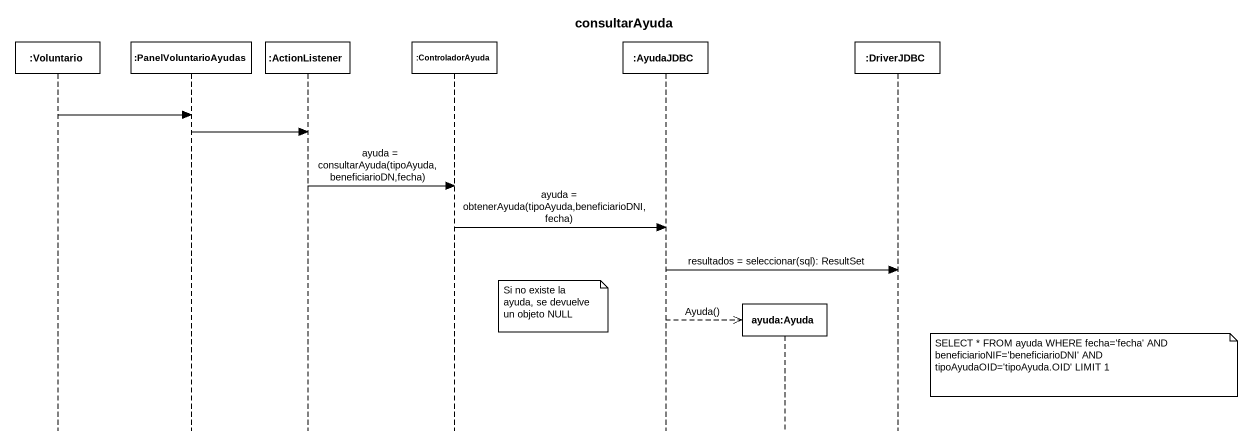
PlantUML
@startuml
title consultarAyuda
hide footbox
participant ":Voluntario" as Voluntario
participant ":PanelVoluntarioAyudas" as PanelVoluntarioAyudas
participant ":ActionListener" as ActionListener
participant ":ControladorAyuda" as ControladorAyuda
participant ":AyudaJDBC" as AyudaJDBC
participant "ayuda:Ayuda" as ayuda_Ayuda
participant ":DriverJDBC" as DriverJDBC

Voluntario -> PanelVoluntarioAyudas
PanelVoluntarioAyudas -> ActionListener
ActionListener -> ControladorAyuda : ayuda = consultarAyuda(tipoAyuda,beneficiarioDN,fecha)
ControladorAyuda -> AyudaJDBC : ayuda = obtenerAyuda(tipoAyuda,beneficiarioDNI,fecha)
AyudaJDBC -> DriverJDBC : resultados = seleccionar(sql): ResultSet
note right of ControladorAyuda : Si no existe la ayuda, se devuelve un objeto NULL
AyudaJDBC -->> ayuda_Ayuda ** : Ayuda()
note right of DriverJDBC : SELECT * FROM ayuda WHERE fecha='fecha' AND beneficiarioNIF='beneficiarioDNI' AND tipoAyudaOID='tipoAyuda.OID' LIMIT 1
@enduml
